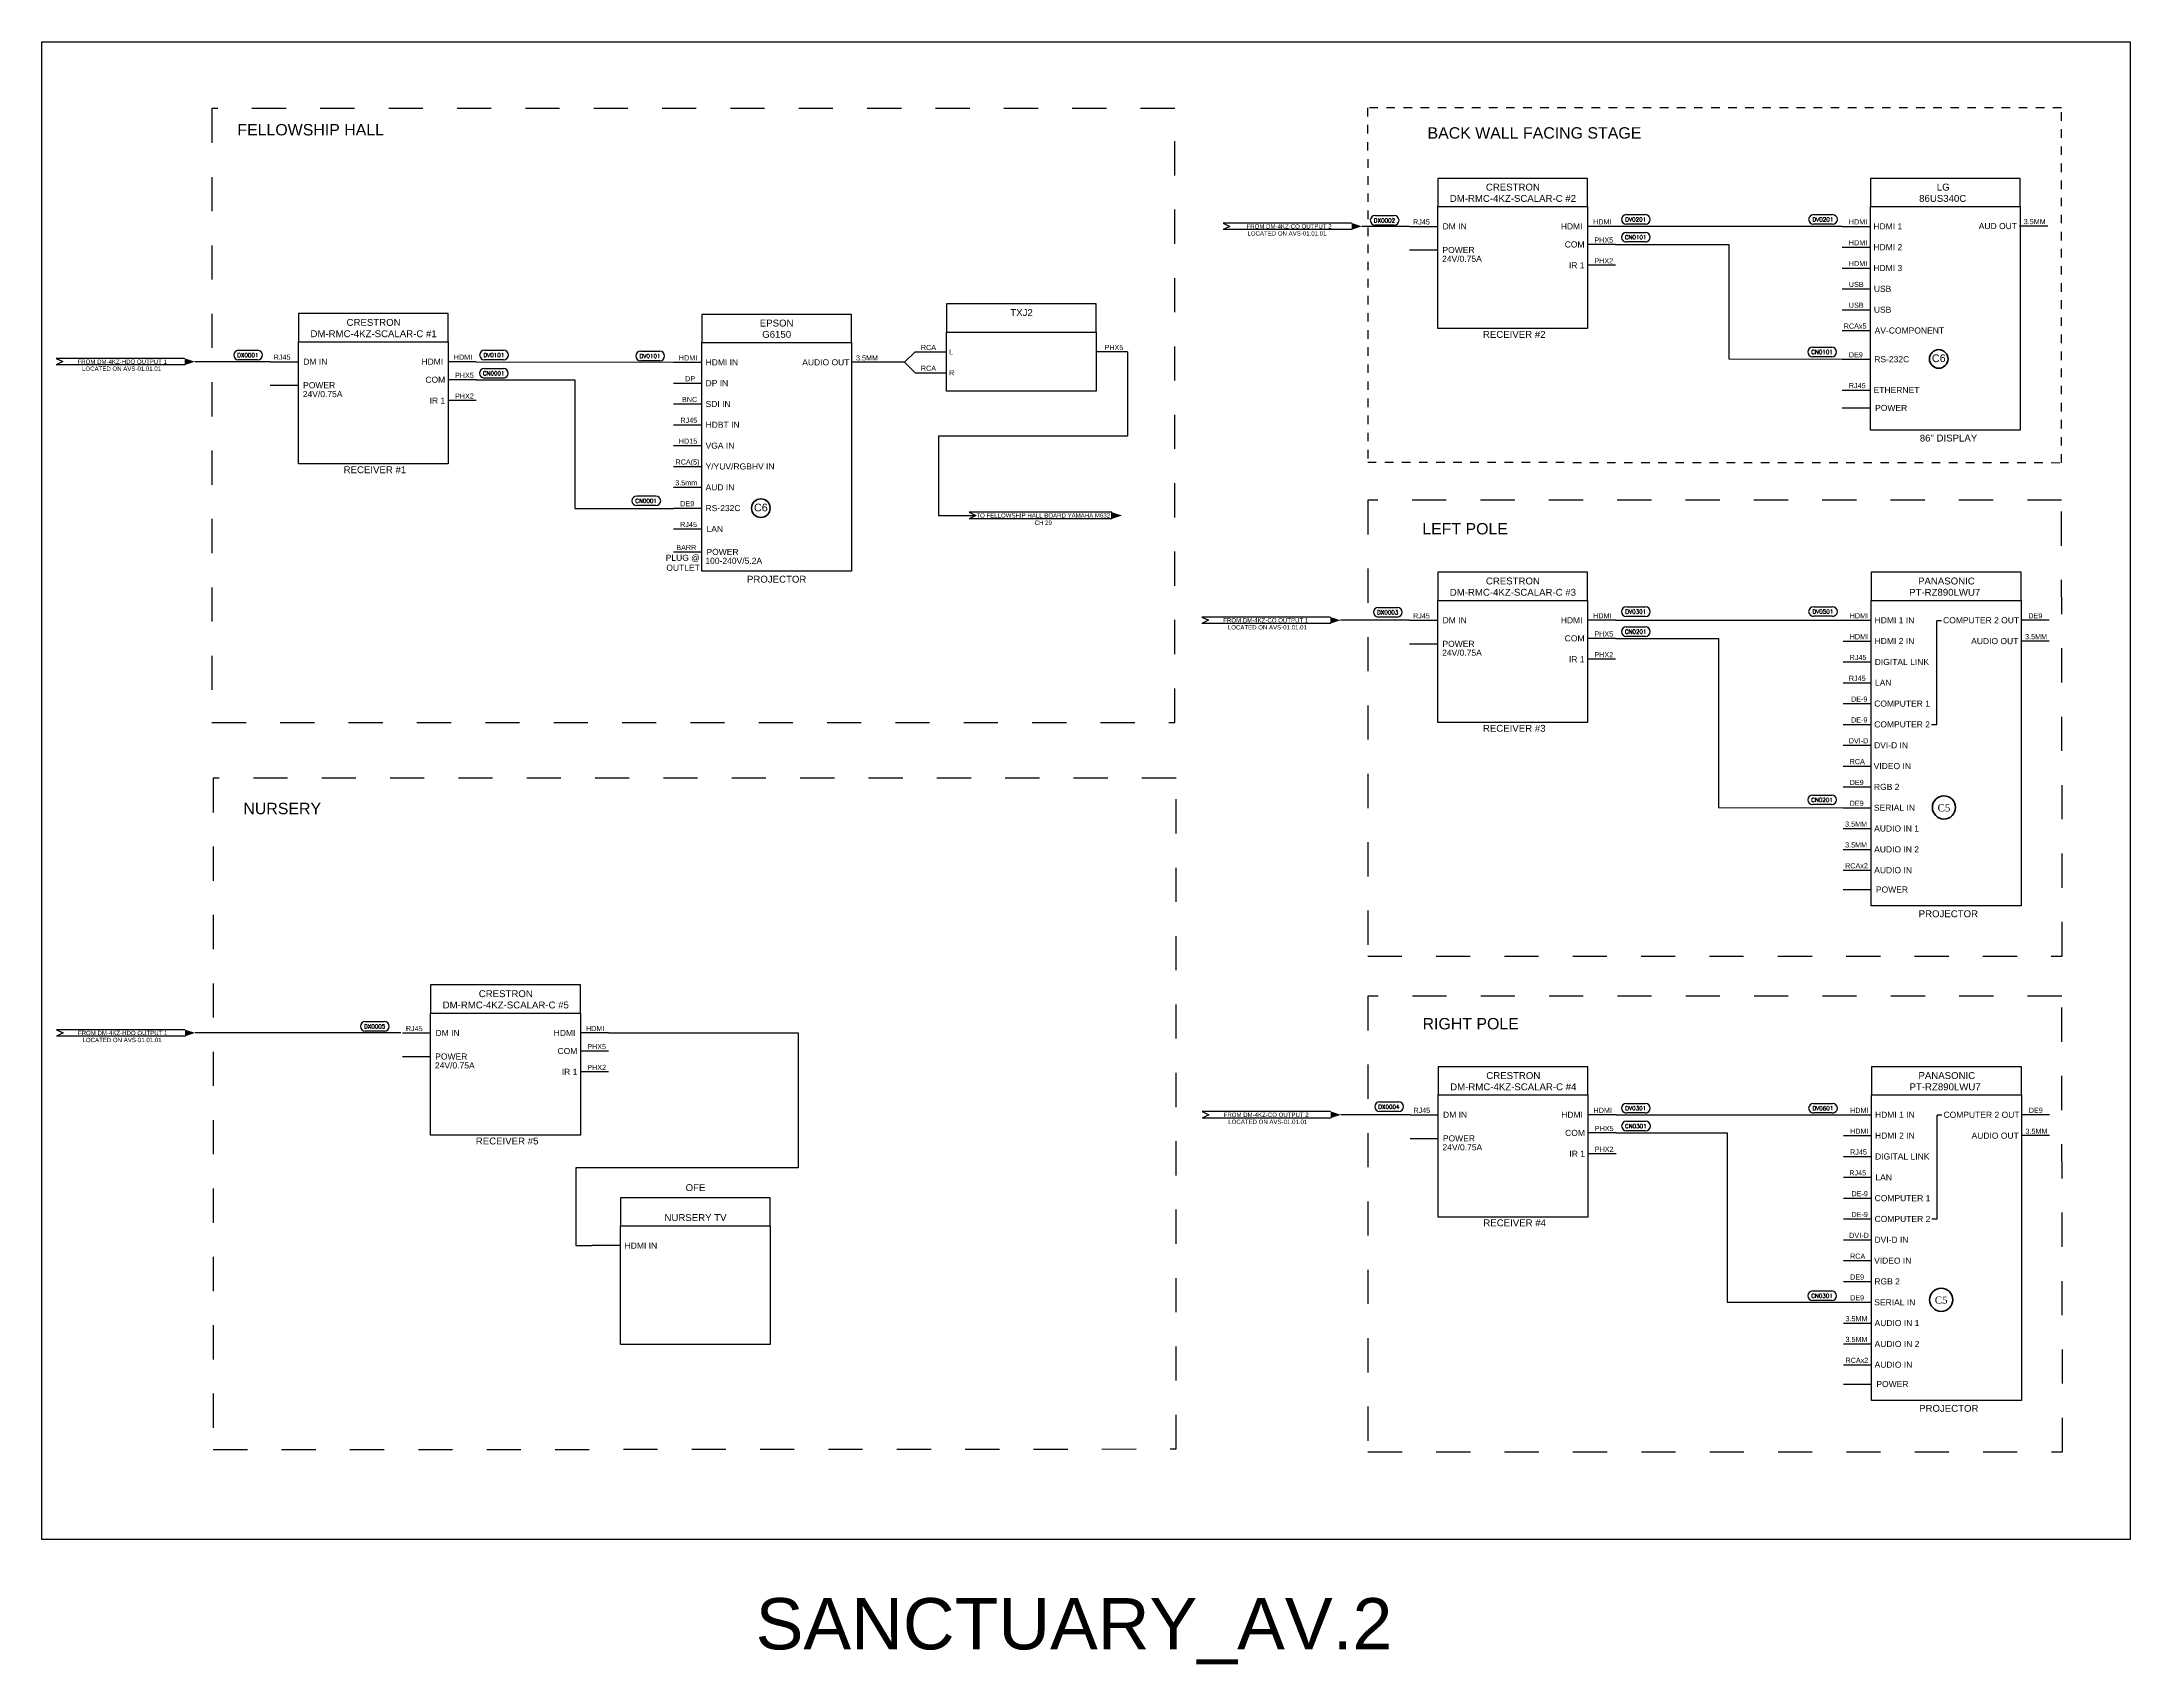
# Model space of a CAD drawing. Header units: inches. Extents: x 76.6 to 171, y -0.9 to 22.9.
# Drawn here: x 140.4 to 170.95, y -0.81 to 22.92 of the extents above; entities that cross this region are included whole.
import ezdxf
from ezdxf.enums import TextEntityAlignment as Align

# ---------------------------------------------------------------- set-up
doc = ezdxf.new("R2010")
doc.units = ezdxf.units.IN
doc.header["$MEASUREMENT"] = 0
doc.linetypes.add('1DASH', pattern=[1, 0.5, -0.5])
doc.linetypes.add('8DASH', pattern=[0.25, 0.125, -0.125])
for name, color, linetype in [('AV-1-DASH', 3, '1DASH'), ('AV-CABLE-AUDIO', 4, 'Continuous'), ('AV-CABLE-CNTRL', 2, 'Continuous'), ('AV-CABLE-VIDEO', 6, 'Continuous'), ('AV-CBL-AUDIO', 4, 'Continuous'), ('AV-DEVICE', 4, 'Continuous'), ('AV-NOTE', 1, 'Continuous'), ('AV-TEXT', 2, 'Continuous'), ('PDF_Text', 7, 'Continuous')]:
    doc.layers.add(name, color=color, linetype=linetype)
doc.layers.add('AV-VPRT', color=9, linetype='Continuous', plot=False)
doc.styles.add('Arial', font='arial.ttf', dxfattribs={"height": 0.125})
doc.styles.add('AVCON', font='BOOKOS.TTF')
doc.styles.add('PDF Arial', font='arial.ttf')
doc.styles.get("Standard").update_dxf_attribs({"font": 'simplex.shx'})
doc.styles.add('WL-BASE', font='arial.ttf')

# ---------------------------------------------------------------- blocks, each defined once
blk = doc.blocks.new('LG 86US340C')
for points in [[(0, -0.411), (2.192, -0.411), (2.192, 0), (0, 0)], [(0, -0.411), (2.192, -0.411), (2.192, -3.68), (0, -3.68)]]:
    blk.add_lwpolyline(points, close=True)
at = {"layer": 'AV-CABLE-AUDIO'}
blk.add_line((2.595, -0.697), (2.181, -0.697), dxfattribs=at)
at = {"layer": 'AV-CABLE-AUDIO', "color": 1}
blk.add_line((-0.411, -3.356), (0, -3.356), dxfattribs=at)
at = {"layer": 'AV-CABLE-CNTRL'}
for p, q in [((-0.411, -2.644), (0, -2.644)), ((-0.411, -3.095), (0, -3.095))]:
    blk.add_line(p, q, dxfattribs=at)
at = {"layer": 'AV-CABLE-VIDEO', "color": 6}
for p, q in [((-0.411, -0.701), (0, -0.701)), ((-0.411, -1.006), (0, -1.006)), ((-0.411, -1.311), (0, -1.311)), ((-0.411, -1.615), (0, -1.615)), ((-0.411, -1.92), (0, -1.92)), ((-0.411, -2.224), (0, -2.224))]:
    blk.add_line(p, q, dxfattribs=at)
at = {"style": 'WL-BASE'}
blk.add_text('86" DISPLAY', height=0.10083, dxfattribs=at).set_placement((1.563, -3.797), align=Align.MIDDLE_RIGHT)
at = {"attachment_point": 2, "style": 'WL-BASE'}
for s, insert, char_height in [('\\pxqc;86US340C', (1.058, -0.242), 0.10083), ('LG', (1.065, -0.077), 0.1008)]:
    blk.add_mtext_dynamic_manual_height_columns(s, width=3.03705, gutter_width=1, heights=[0], dxfattribs=dict(at, insert=insert, char_height=char_height))
at = {"layer": 'AV-CABLE-AUDIO', "style": 'WL-BASE'}
blk.add_text('3.5MM', height=0.0753, dxfattribs=at).set_placement((2.243, -0.669))
blk.add_text('AUD OUT', height=0.089, dxfattribs=at).set_placement((2.145, -0.697), align=Align.MIDDLE_RIGHT)
at = {"layer": 'AV-CABLE-AUDIO', "color": 1, "style": 'WL-BASE'}
blk.add_text('POWER', height=0.089, dxfattribs=at).set_placement((0.539, -3.356), align=Align.MIDDLE_RIGHT)
at = {"layer": 'AV-CABLE-CNTRL', "style": 'WL-BASE'}
for s, p in [('DE9', (-0.315, -2.617)), ('RJ45', (-0.315, -3.067))]:
    blk.add_text(s, height=0.0753, dxfattribs=at).set_placement(p)
for s, p in [('RS-232C', (0.568, -2.644)), ('ETHERNET', (0.717, -3.095))]:
    blk.add_text(s, height=0.089, dxfattribs=at).set_placement(p, align=Align.MIDDLE_RIGHT)
at = {"layer": 'AV-CABLE-VIDEO', "color": 6, "style": 'WL-BASE'}
for s, p in [('HDMI', (-0.315, -0.674)), ('HDMI', (-0.315, -0.979)), ('HDMI', (-0.315, -1.283)), ('USB', (-0.315, -1.588)), ('USB', (-0.315, -1.892)), ('RCAx5', (-0.39, -2.197))]:
    blk.add_text(s, height=0.0753, dxfattribs=at).set_placement(p)
for s, height, p in [('HDMI 1', 0.089, (0.465, -0.701)), ('HDMI 2', 0.089, (0.465, -1.006)), ('HDMI 3', 0.089, (0.465, -1.311)), ('USB', 0.089, (0.306, -1.615)), ('USB', 0.089, (0.306, -1.92)), ('AV-COMPONENT', 0.08905, (1.078, -2.224))]:
    blk.add_text(s, height=height, dxfattribs=at).set_placement(p, align=Align.MIDDLE_RIGHT)
blk = doc.blocks.new('WIRE_LABEL')
at = {"layer": 'AV-TEXT'}
for p, q in [((-0.137, 0.141), (0.143, 0.141)), ((0.143, 0), (-0.137, 0))]:
    blk.add_line(p, q, dxfattribs=at)
for centre, start, end in [((-0.137, 0.07), 90, 270), ((0.143, 0.07), 270, 90)]:
    blk.add_arc(centre, 0.0703, start, end, dxfattribs=at)
blk.add_attdef('NUMBER', text='', height=0.06, dxfattribs=at).set_placement((0, 0.039), align=Align.CENTER)
blk = doc.blocks.new('PANASONIC PT-RZ890L0WU7')
for p, q in [((1.028, -0.709), (0.96, -0.709)), ((0.96, -2.225), (0.96, -0.709)), ((0.883, -2.225), (0.96, -2.225))]:
    blk.add_line(p, q)
for points in [[(0, -0.411), (2.192, -0.411), (2.192, 0), (0, 0)], [(0, -0.411), (2.192, -0.411), (2.192, -4.877), (0, -4.877)]]:
    blk.add_lwpolyline(points, close=True)
at = {"layer": 'AV-CABLE-AUDIO'}
blk.add_line((2.603, -1.006), (2.192, -1.006), dxfattribs=at)
at = {"layer": 'AV-CABLE-AUDIO', "color": 2}
blk.add_line((-0.411, -1.615), (0, -1.615), dxfattribs=at)
at = {"layer": 'AV-CABLE-AUDIO', "color": 1}
blk.add_line((-0.411, -4.639), (0, -4.639), dxfattribs=at)
at = {"layer": 'AV-CABLE-CNTRL'}
for p, q in [((-0.411, -3.138), (0, -3.138)), ((-0.411, -3.443), (0, -3.443))]:
    blk.add_line(p, q, dxfattribs=at)
at = {"layer": 'AV-CABLE-CNTRL', "color": 4}
for p, q in [((-0.411, -3.747), (0, -3.747)), ((-0.411, -4.052), (0, -4.052)), ((-0.411, -4.356), (0, -4.356))]:
    blk.add_line(p, q, dxfattribs=at)
at = {"layer": 'AV-CABLE-VIDEO', "color": 6}
for p, q in [((-0.411, -0.701), (0, -0.701)), ((2.603, -0.701), (2.192, -0.701)), ((-0.411, -1.006), (0, -1.006)), ((-0.411, -1.311), (0, -1.311)), ((-0.411, -1.92), (0, -1.92)), ((-0.411, -2.224), (0, -2.224)), ((-0.411, -2.529), (0, -2.529))]:
    blk.add_line(p, q, dxfattribs=at)
at = {"layer": 'AV-CBL-AUDIO'}
blk.add_line((-0.411, -2.834), (0, -2.834), dxfattribs=at)
at = {"style": 'WL-BASE'}
blk.add_text('PROJECTOR', height=0.1008, dxfattribs=at).set_placement((1.563, -4.994), align=Align.MIDDLE_RIGHT)
at = {"attachment_point": 2, "style": 'WL-BASE'}
for s, insert, char_height in [('\\pxqr;PT-RZ890LWU7', (0.077, -0.242), 0.10083), ('PANASONIC', (1.1, -0.077), 0.1008)]:
    blk.add_mtext_dynamic_manual_height_columns(s, width=3.03705, gutter_width=1, heights=[0], dxfattribs=dict(at, insert=insert, char_height=char_height))
at = {"layer": 'AV-CABLE-AUDIO', "style": 'WL-BASE'}
blk.add_text('3.5MM', height=0.0753, dxfattribs=at).set_placement((2.251, -0.979))
blk.add_text('AUDIO OUT', height=0.089, dxfattribs=at).set_placement((2.153, -1.006), align=Align.MIDDLE_RIGHT)
at = {"layer": 'AV-CABLE-AUDIO', "color": 2, "style": 'WL-BASE'}
blk.add_text('RJ45', height=0.0753, dxfattribs=at).set_placement((-0.327, -1.588))
blk.add_text('LAN', height=0.089, dxfattribs=at).set_placement((0.297, -1.615), align=Align.MIDDLE_RIGHT)
at = {"layer": 'AV-CABLE-AUDIO', "color": 1, "style": 'WL-BASE'}
blk.add_text('POWER', height=0.089, dxfattribs=at).set_placement((0.539, -4.639), align=Align.MIDDLE_RIGHT)
at = {"layer": 'AV-CABLE-CNTRL', "style": 'WL-BASE'}
for p in [(-0.315, -3.111), (-0.315, -3.415)]:
    blk.add_text('DE9', height=0.0753, dxfattribs=at).set_placement(p)
for s, p in [('RGB 2', (0.413, -3.138)), ('SERIAL IN', (0.64, -3.443))]:
    blk.add_text(s, height=0.089, dxfattribs=at).set_placement(p, align=Align.MIDDLE_RIGHT)
at = {"layer": 'AV-CABLE-CNTRL', "color": 4, "style": 'WL-BASE'}
for s, p in [('3.5MM', (-0.382, -3.72)), ('3.5MM', (-0.382, -4.024)), ('RCAx2', (-0.382, -4.329))]:
    blk.add_text(s, height=0.0753, dxfattribs=at).set_placement(p)
for s, p in [('AUDIO IN 1', (0.699, -3.747)), ('AUDIO IN 2', (0.699, -4.052)), ('AUDIO IN', (0.596, -4.356))]:
    blk.add_text(s, height=0.089, dxfattribs=at).set_placement(p, align=Align.MIDDLE_RIGHT)
at = {"layer": 'AV-CABLE-VIDEO', "color": 6, "style": 'WL-BASE'}
for s, p in [('HDMI', (-0.315, -0.674)), ('DE9', (2.299, -0.674)), ('HDMI', (-0.315, -0.979)), ('RJ45', (-0.315, -1.283)), ('DE-9', (-0.295, -1.892)), ('DE-9', (-0.295, -2.197)), ('DVI-D', (-0.328, -2.502))]:
    blk.add_text(s, height=0.0753, dxfattribs=at).set_placement(p)
for s, height, p in [('HDMI 1 IN', 0.089, (0.63, -0.701)), ('COMPUTER 2 OUT', 0.08905, (2.164, -0.701)), ('HDMI 2 IN', 0.089, (0.63, -1.006)), ('DIGITAL LINK', 0.08905, (0.846, -1.311)), ('COMPUTER 1', 0.089, (0.859, -1.92)), ('COMPUTER 2', 0.089, (0.859, -2.224)), ('DVI-D IN', 0.089, (0.539, -2.529))]:
    blk.add_text(s, height=height, dxfattribs=at).set_placement(p, align=Align.MIDDLE_RIGHT)
at = {"layer": 'AV-CBL-AUDIO', "style": 'WL-BASE'}
blk.add_text('RCA', height=0.0753, dxfattribs=at).set_placement((-0.315, -2.806))
blk.add_text('VIDEO IN', height=0.089, dxfattribs=at).set_placement((0.582, -2.834), align=Align.MIDDLE_RIGHT)

msp = doc.modelspace()

# ---------------------------------------------------------------- linework, layer by layer
at = {"color": 1}
msp.add_line((156.054, 15.941), (156.054, 16.035), dxfattribs=at)
for points in [[(160.823, 20.507), (163.015, 20.507), (163.015, 20.918), (160.823, 20.918)], [(160.823, 20.507), (163.015, 20.507), (163.015, 18.721), (160.823, 18.721)], [(153.635, 18.671), (155.826, 18.671), (155.826, 19.082), (153.635, 19.082)], [(144.155, 18.529), (146.347, 18.529), (146.347, 18.94), (144.155, 18.94)], [(150.056, 18.519), (152.248, 18.519), (152.248, 18.93), (150.056, 18.93)], [(153.635, 18.671), (155.826, 18.671), (155.826, 17.808), (153.635, 17.808)], [(144.155, 18.529), (146.347, 18.529), (146.347, 16.743), (144.155, 16.743)], [(150.056, 18.519), (152.248, 18.519), (152.248, 15.173), (150.056, 15.173)], [(160.823, 14.747), (163.015, 14.747), (163.015, 15.158), (160.823, 15.158)], [(160.823, 14.747), (163.015, 14.747), (163.015, 12.961), (160.823, 12.961)], [(146.089, 8.712), (148.28, 8.712), (148.28, 9.123), (146.089, 9.123)], [(146.089, 8.712), (148.28, 8.712), (148.28, 6.926), (146.089, 6.926)], [(160.829, 7.515), (163.021, 7.515), (163.021, 7.926), (160.829, 7.926)], [(160.829, 7.515), (163.021, 7.515), (163.021, 5.729), (160.829, 5.729)]]:
    msp.add_lwpolyline(points, close=True)
for points in [[(148.865, 5.601), (151.056, 5.601), (151.056, 6.012), (148.865, 6.012)], [(148.865, 5.601), (151.056, 5.601), (151.056, 3.868), (148.865, 3.868)]]:
    msp.add_lwpolyline(points, close=True, dxfattribs=at)
at = {"lineweight": 40}
for centre, radius in [((168.153, 18.278), 0.136), ((150.921, 16.096), 0.136), ((168.229, 11.719), 0.169), ((168.189, 4.519), 0.169)]:
    msp.add_circle(centre, radius, dxfattribs=at)
at = {"color": 1}
msp.add_solid([(156.054, 16.037), (156.204, 15.988), (156.054, 15.938)], dxfattribs=at)
at = {"layer": 'AV-1-DASH'}
for points in [[(142.89, 21.938), (142.89, 12.961), (156.976, 12.961), (156.976, 21.938), (142.89, 21.938)], [(159.799, 16.211), (159.799, 9.546), (169.961, 9.546), (169.949, 16.211), (159.799, 16.211)], [(142.91, 12.147), (142.91, 2.329), (156.996, 2.338), (156.996, 12.147), (142.91, 12.147)], [(159.802, 8.958), (159.802, 2.294), (169.964, 2.294), (169.952, 8.958), (159.802, 8.958)]]:
    msp.add_lwpolyline(points, dxfattribs=at)
at = {"layer": 'AV-1-DASH', "linetype": '8DASH'}
msp.add_lwpolyline([(159.798, 21.949), (159.8, 16.768), (169.947, 16.761), (169.948, 21.949), (159.798, 21.949)], dxfattribs=at)
at = {"layer": 'AV-CABLE-AUDIO', "color": 1}
for p, q in [((160.412, 19.872), (160.823, 19.872)), ((143.744, 17.894), (144.155, 17.894)), ((149.645, 15.456), (150.056, 15.456)), ((160.412, 14.112), (160.823, 14.112)), ((145.678, 8.077), (146.089, 8.077)), ((160.418, 6.88), (160.829, 6.88))]:
    msp.add_line(p, q, dxfattribs=at)
at = {"layer": 'AV-CABLE-AUDIO'}
for p, q in [((153.176, 18.381), (153.023, 18.229)), ((153.176, 18.381), (153.635, 18.381)), ((156.285, 18.381), (155.826, 18.381)), ((156.285, 18.381), (156.285, 17.147)), ((152.659, 18.229), (152.248, 18.229)), ((153.023, 18.229), (152.307, 18.229)), ((153.023, 18.229), (153.176, 18.076)), ((153.176, 18.076), (153.635, 18.076)), ((156.285, 17.147), (153.518, 17.147)), ((153.518, 17.147), (153.518, 15.988)), ((149.645, 16.401), (150.056, 16.401)), ((153.518, 15.988), (154.064, 15.988))]:
    msp.add_line(p, q, dxfattribs=at)
at = {"layer": 'AV-CABLE-CNTRL'}
for p, q in [((159.564, 20.264), (157.685, 20.264)), ((157.685, 20.264), (157.782, 20.217)), ((157.782, 20.217), (157.685, 20.169)), ((159.572, 20.169), (157.685, 20.169)), ((160.412, 20.217), (160.823, 20.217)), ((163.426, 19.952), (163.015, 19.952)), ((163.426, 19.647), (163.015, 19.647)), ((142.489, 18.286), (140.61, 18.286)), ((140.61, 18.286), (140.707, 18.239)), ((140.707, 18.239), (140.61, 18.191)), ((142.497, 18.191), (140.61, 18.191)), ((143.744, 18.238), (144.155, 18.238)), ((146.758, 17.974), (146.347, 17.974)), ((146.758, 17.669), (146.347, 17.669)), ((149.645, 16.097), (150.056, 16.097)), ((149.645, 15.792), (150.056, 15.792)), ((159.25, 14.504), (157.371, 14.504)), ((157.371, 14.504), (157.468, 14.457)), ((157.468, 14.457), (157.371, 14.409)), ((159.258, 14.409), (157.371, 14.409)), ((160.412, 14.457), (160.823, 14.457)), ((163.426, 14.192), (163.015, 14.192)), ((163.426, 13.887), (163.015, 13.887)), ((142.495, 8.469), (140.617, 8.469)), ((140.617, 8.469), (140.714, 8.422)), ((140.714, 8.422), (140.617, 8.375)), ((142.504, 8.375), (140.617, 8.375)), ((145.678, 8.422), (146.089, 8.422)), ((148.691, 8.157), (148.28, 8.157)), ((148.691, 7.853), (148.28, 7.853)), ((159.256, 7.272), (157.377, 7.272)), ((157.377, 7.272), (157.474, 7.225)), ((157.474, 7.225), (157.377, 7.177)), ((159.264, 7.177), (157.377, 7.177)), ((160.418, 7.225), (160.829, 7.225)), ((163.432, 6.96), (163.021, 6.96)), ((163.432, 6.655), (163.021, 6.655))]:
    msp.add_line(p, q, dxfattribs=at)
for points in [[(160.412, 20.217), (159.714, 20.217)], [(163.426, 19.952), (165.08, 19.952), (165.08, 18.28), (166.742, 18.274)], [(143.744, 18.238), (142.638, 18.238)], [(146.758, 17.974), (148.2, 17.974), (148.2, 16.091), (149.645, 16.091)], [(160.412, 14.457), (159.399, 14.457)], [(163.426, 14.192), (164.929, 14.192), (164.929, 11.717), (166.754, 11.715)], [(145.653, 8.422), (142.645, 8.422)], [(160.418, 7.225), (159.406, 7.225)], [(163.432, 6.96), (165.057, 6.96), (165.057, 4.486), (166.76, 4.483)]]:
    msp.add_lwpolyline(points, dxfattribs=at)
for points in [[(159.564, 20.266), (159.714, 20.217), (159.564, 20.167)], [(142.489, 18.288), (142.638, 18.238), (142.489, 18.188)], [(159.25, 14.506), (159.399, 14.457), (159.25, 14.407)], [(142.495, 8.471), (142.645, 8.422), (142.495, 8.372)], [(159.256, 7.274), (159.406, 7.225), (159.256, 7.175)]]:
    msp.add_solid(points, dxfattribs=at)
at = {"layer": 'AV-CABLE-VIDEO', "color": 6}
for p, q in [((163.426, 20.217), (163.015, 20.217)), ((146.758, 18.238), (146.347, 18.238)), ((149.645, 17.924), (150.056, 17.924)), ((149.645, 17.619), (150.056, 17.619)), ((163.426, 14.457), (163.015, 14.457)), ((148.691, 8.422), (148.28, 8.422)), ((163.432, 7.225), (163.021, 7.225))]:
    msp.add_line(p, q, dxfattribs=at)
at = {"layer": 'AV-CABLE-VIDEO'}
for p, q in [((149.645, 18.229), (150.056, 18.229)), ((149.645, 17.315), (150.056, 17.315)), ((151.467, 6.449), (148.215, 6.449)), ((148.215, 6.449), (148.215, 5.311)), ((148.215, 5.311), (148.454, 5.311))]:
    msp.add_line(p, q, dxfattribs=at)
at = {"layer": 'AV-CABLE-VIDEO', "color": 116, "true_color": 0x136734}
for p, q in [((149.645, 17.01), (150.056, 17.01)), ((149.645, 16.706), (150.056, 16.706))]:
    msp.add_line(p, q, dxfattribs=at)
at = {"layer": 'AV-CABLE-VIDEO', "color": 1}
msp.add_line((148.865, 5.311), (148.454, 5.311), dxfattribs=at)
at = {"layer": 'AV-CABLE-VIDEO'}
for points in [[(166.742, 20.217), (163.426, 20.217)], [(146.758, 18.238), (149.645, 18.229)], [(163.426, 14.457), (166.754, 14.457)], [(148.691, 8.422), (151.467, 8.422)], [(151.467, 8.422), (151.467, 6.449)], [(163.432, 7.225), (166.76, 7.225)]]:
    msp.add_lwpolyline(points, dxfattribs=at)
at = {"layer": 'AV-NOTE'}
for p, q in [((156.054, 16.035), (153.967, 16.035)), ((153.967, 16.035), (154.064, 15.988)), ((154.064, 15.988), (153.967, 15.941)), ((156.054, 15.941), (153.967, 15.941)), ((156.054, 15.941), (156.054, 16.035))]:
    msp.add_line(p, q, dxfattribs=at)
at = {"layer": 'AV-VPRT'}
msp.add_lwpolyline([(140.401, 22.916), (170.954, 22.916), (170.954, 1.014), (140.401, 1.014)], close=True, dxfattribs=at)

# ---------------------------------------------------------------- block references
for name, p in [('LG 86US340C', (167.153, 20.918)), ('PANASONIC PT-RZ890L0WU7', (167.165, 15.158)), ('PANASONIC PT-RZ890L0WU7', (167.171, 7.926))]:
    msp.add_blockref(name, p)
at = {"layer": 'AV-DEVICE', "color": 1}
ref = msp.add_blockref('WIRE_LABEL', (160.044, 20.235), dxfattribs=at)
ref.add_attrib('NUMBER', 'DX0002', dxfattribs={"layer": 'AV-TEXT', "color": 1, "height": 0.06}).set_placement((160.044, 20.273), align=Align.CENTER)
at = {"layer": 'AV-DEVICE'}
for p, values in [((163.72, 20.248), {'NUMBER': 'DV0201'}), ((166.457, 20.248), {'NUMBER': 'DV0201'}), ((163.719, 19.988), {'NUMBER': 'CN0101'}), ((147.014, 18.265), {'NUMBER': 'DV0101'}), ((149.3, 18.251), {'NUMBER': 'DV0101'}), ((166.445, 18.31), {'NUMBER': 'CN0101'}), ((147.013, 17.999), {'NUMBER': 'CN0001'}), ((149.242, 16.133), {'NUMBER': 'CN0001'}), ((163.72, 14.513), {'NUMBER': 'DV0301'}), ((163.719, 14.221), {'NUMBER': 'CN0201'}), ((166.457, 14.514), {'NUMBER': 'DV0501'}), ((166.445, 11.76), {'NUMBER': 'CN0201'}), ((163.72, 7.251), {'NUMBER': 'DV0301'}), ((166.457, 7.251), {'NUMBER': 'DV0601'}), ((163.721, 6.99), {'NUMBER': 'CN0301'}), ((166.446, 4.508), {'NUMBER': 'CN0301'})]:
    msp.add_blockref('WIRE_LABEL', p, dxfattribs=at).add_auto_attribs(values)
at = {"layer": 'AV-DEVICE', "color": 1}
ref = msp.add_blockref('WIRE_LABEL', (143.416, 18.264), dxfattribs=at)
ref.add_attrib('NUMBER', 'DX0001', dxfattribs={"layer": 'AV-TEXT', "color": 1, "height": 0.06}).set_placement((143.416, 18.303), align=Align.CENTER)
ref = msp.add_blockref('WIRE_LABEL', (160.091, 14.504), dxfattribs=at)
ref.add_attrib('NUMBER', 'DX0003', dxfattribs={"layer": 'AV-TEXT', "color": 1, "height": 0.06}).set_placement((160.091, 14.543), align=Align.CENTER)
ref = msp.add_blockref('WIRE_LABEL', (145.271, 8.448), dxfattribs=at)
ref.add_attrib('NUMBER', 'DX0005', dxfattribs={"layer": 'AV-TEXT', "color": 1, "height": 0.06}).set_placement((145.271, 8.487), align=Align.CENTER)
ref = msp.add_blockref('WIRE_LABEL', (160.109, 7.274), dxfattribs=at)
ref.add_attrib('NUMBER', 'DX0004', dxfattribs={"layer": 'AV-TEXT', "color": 1, "height": 0.06}).set_placement((160.109, 7.312), align=Align.CENTER)

# ---------------------------------------------------------------- texts
at = {"style": 'WL-BASE'}
for s, height, p in [('FELLOWSHIP HALL', 0.16652, (143.262, 21.63)), ('BACK WALL FACING STAGE', 0.16652, (160.674, 21.583)), ('LEFT POLE', 0.1665, (160.597, 15.795)), ('NURSERY', 0.1665, (143.35, 11.704)), ('RIGHT POLE', 0.1665, (160.601, 8.557))]:
    msp.add_text(s, height=height, dxfattribs=at).set_placement(p, align=Align.MIDDLE_LEFT)
for s, height, style, p in [('C6', 0.1127, 'Arial', (168.153, 18.232)), ('C6', 0.1127, 'Arial', (150.921, 16.049)), ('C5', 0.1058, 'AVCON', (168.229, 11.661)), ('C5', 0.1058, 'AVCON', (168.189, 4.461))]:
    msp.add_text(s, height=height, dxfattribs=dict(style=style)).set_placement(p, align=Align.CENTER)
for s, height, p in [('PROJECTOR', 0.1008, (151.152, 15.057)), ('SANCTUARY_AV.2', 0.75, (155.502, -0.218))]:
    msp.add_text(s, height=height, dxfattribs=at).set_placement(p, align=Align.MIDDLE_CENTER)
at = {"attachment_point": 2, "style": 'WL-BASE'}
for s, insert, char_height in [('CRESTRON', (161.923, 20.841), 0.1008), ('DM-RMC-4KZ-SCALAR-C #2', (161.923, 20.676), 0.10083), ('TXJ2', (154.735, 19.006), 0.1008), ('DM-RMC-4KZ-SCALAR-C #1', (145.255, 18.697), 0.10083), ('CRESTRON', (145.255, 18.863), 0.1008), ('EPSON', (151.152, 18.853), 0.1008), ('G6150', (151.152, 18.688), 0.1008), (' RECEIVER #2', (161.923, 18.687), 0.10083), (' RECEIVER #1', (145.255, 16.708), 0.10083), ('CRESTRON', (161.923, 15.081), 0.1008), ('DM-RMC-4KZ-SCALAR-C #3', (161.923, 14.916), 0.10083), (' RECEIVER #3', (161.923, 12.927), 0.10083), ('DM-RMC-4KZ-SCALAR-C #5', (147.189, 8.881), 0.10083), ('CRESTRON', (147.189, 9.046), 0.1008), ('DM-RMC-4KZ-SCALAR-C #4', (161.929, 7.684), 0.10083), ('CRESTRON', (161.929, 7.849), 0.1008), (' RECEIVER #5', (147.189, 6.892), 0.10083), (' RECEIVER #4', (161.929, 5.695), 0.10083)]:
    msp.add_mtext_dynamic_manual_height_columns(s, width=3.03705, gutter_width=1, heights=[0], dxfattribs=dict(at, insert=insert, char_height=char_height))
at = {"color": 1, "char_height": 0.1008, "attachment_point": 2, "style": 'WL-BASE'}
for s, insert in [('OFE', (149.965, 6.21)), ('NURSERY TV', (149.965, 5.772))]:
    msp.add_mtext_dynamic_manual_height_columns(s, width=3.03705, gutter_width=1, heights=[0], dxfattribs=dict(at, insert=insert))
at = {"layer": 'AV-CABLE-AUDIO', "color": 1, "style": 'WL-BASE'}
for s, height, p in [('POWER', 0.089, (161.362, 19.872)), ('24V/0.75A', 0.089, (161.468, 19.742)), ('24V/0.75A', 0.089, (144.8, 17.764)), ('POWER', 0.089, (144.694, 17.894)), ('PLUG @', 0.089, (150.028, 15.37)), ('100-240V/5.2A', 0.08905, (150.939, 15.326)), ('POWER', 0.089, (150.595, 15.456)), ('OUTLET', 0.089, (150.028, 15.224)), ('POWER', 0.089, (161.362, 14.112)), ('24V/0.75A', 0.089, (161.468, 13.982)), ('24V/0.75A', 0.089, (146.734, 7.947)), ('POWER', 0.089, (146.627, 8.077)), ('24V/0.75A', 0.089, (161.474, 6.75)), ('POWER', 0.089, (161.368, 6.88))]:
    msp.add_text(s, height=height, dxfattribs=at).set_placement(p, align=Align.MIDDLE_RIGHT)
at = {"layer": 'AV-CABLE-AUDIO', "style": 'WL-BASE'}
for s, p in [('3.5MM', (152.313, 18.256)), ('RCA', (153.262, 18.408)), ('PHX5', (155.949, 18.408)), ('RCA', (153.262, 18.104))]:
    msp.add_text(s, height=0.0753, dxfattribs=at).set_placement(p)
for s, height, p in [('L', 0.0753, (153.676, 18.381)), ('R', 0.0753, (153.676, 18.076)), ('AUD IN', 0.089, (150.112, 16.401))]:
    msp.add_text(s, height=height, dxfattribs=at).set_placement(p, align=Align.MIDDLE_LEFT)
msp.add_text('AUDIO OUT', height=0.089, dxfattribs=at).set_placement((152.217, 18.229), align=Align.MIDDLE_RIGHT)
msp.add_text('3.5mm', height=0.0753, dxfattribs=at).set_placement((149.99, 16.429), align=Align.RIGHT)
at = {"layer": 'AV-CABLE-CNTRL', "style": 'WL-BASE'}
for s, p in [('RJ45', (160.462, 20.244)), ('PHX5', (163.115, 19.979)), ('PHX2', (163.115, 19.675)), ('RJ45', (143.794, 18.266)), ('PHX5', (146.447, 18.001)), ('PHX2', (146.447, 17.697)), ('DE9', (149.741, 16.124)), ('RJ45', (149.741, 15.819)), ('RJ45', (160.462, 14.484)), ('PHX5', (163.115, 14.219)), ('PHX2', (163.115, 13.915)), ('RJ45', (145.728, 8.449)), ('PHX5', (148.381, 8.185)), ('PHX2', (148.381, 7.88)), ('RJ45', (160.468, 7.252)), ('PHX5', (163.121, 6.987)), ('PHX2', (163.121, 6.683))]:
    msp.add_text(s, height=0.0753, dxfattribs=at).set_placement(p)
for s, p in [('DM IN', (161.247, 20.217)), ('COM', (162.971, 19.952)), ('IR 1', (162.971, 19.647)), ('DM IN', (144.579, 18.238)), ('COM', (146.303, 17.974)), ('IR 1', (146.303, 17.669)), ('DM IN', (161.247, 14.457)), ('COM', (162.971, 14.192)), ('IR 1', (162.971, 13.887)), ('DM IN', (146.513, 8.422)), ('COM', (148.236, 8.157)), ('IR 1', (148.236, 7.853)), ('DM IN', (161.253, 7.225)), ('COM', (162.977, 6.96)), ('IR 1', (162.977, 6.655))]:
    msp.add_text(s, height=0.089, dxfattribs=at).set_placement(p, align=Align.MIDDLE_RIGHT)
for s, p in [('RS-232C', (150.112, 16.097)), ('LAN', (150.126, 15.792))]:
    msp.add_text(s, height=0.089, dxfattribs=at).set_placement(p, align=Align.MIDDLE_LEFT)
at = {"layer": 'AV-CABLE-CNTRL', "char_height": 0.06363, "width": 1.95327, "attachment_point": 7, "style": 'PDF Arial'}
for s, insert in [('FROM DM-4KZ-CO OUTPUT 2', (158.026, 20.184)), ('\\pxqc;LOCATED ON AVS-01.01.01', (157.641, 20.081)), ('FROM DM-4KZ-HDO OUTPUT 1', (140.924, 18.205)), ('\\pxqc;LOCATED ON AVS-01.01.01', (140.592, 18.103)), ('FROM DM-4KZ-CO OUTPUT 1', (157.685, 14.424)), ('\\pxqc;LOCATED ON AVS-01.01.01', (157.354, 14.321)), ('FROM DM-4KZ-HDO OUTPUT 1', (140.93, 8.389)), ('\\pxqc;LOCATED ON AVS-01.01.01', (140.599, 8.286)), ('FROM DM-4KZ-CO OUTPUT 2', (157.691, 7.192)), ('\\pxqc;LOCATED ON AVS-01.01.01', (157.36, 7.089))]:
    msp.add_mtext(s, dxfattribs=dict(at, insert=insert))
at = {"layer": 'AV-CABLE-VIDEO', "color": 6, "style": 'WL-BASE'}
for p in [(162.976, 20.217), (146.308, 18.238), (162.976, 14.457), (148.242, 8.422), (162.982, 7.225)]:
    msp.add_text('HDMI ', height=0.089, dxfattribs=at).set_placement(p, align=Align.MIDDLE_RIGHT)
for p in [(163.097, 20.244), (146.429, 18.266), (163.097, 14.484), (148.363, 8.449), (163.103, 7.252)]:
    msp.add_text('HDMI', height=0.0753, dxfattribs=at).set_placement(p)
at = {"layer": 'AV-CABLE-VIDEO', "style": 'WL-BASE'}
for s, p in [('HDMI', (149.99, 18.256)), ('RJ45', (149.99, 17.342))]:
    msp.add_text(s, height=0.0753, dxfattribs=at).set_placement(p, align=Align.RIGHT)
at = {"layer": 'AV-CABLE-VIDEO', "color": 6, "style": 'WL-BASE'}
for s, p in [('DP', (149.959, 17.951)), ('BNC', (149.99, 17.647))]:
    msp.add_text(s, height=0.0753, dxfattribs=at).set_placement(p, align=Align.RIGHT)
at = {"layer": 'AV-CABLE-VIDEO', "style": 'WL-BASE'}
for s, p in [('HDMI IN', (150.112, 18.229)), ('HDBT IN', (150.112, 17.315))]:
    msp.add_text(s, height=0.089, dxfattribs=at).set_placement(p, align=Align.MIDDLE_LEFT)
at = {"layer": 'AV-CABLE-VIDEO', "color": 6, "style": 'WL-BASE'}
for s, p in [('DP IN', (150.112, 17.924)), ('SDI IN', (150.112, 17.619))]:
    msp.add_text(s, height=0.089, dxfattribs=at).set_placement(p, align=Align.MIDDLE_LEFT)
at = {"layer": 'AV-CABLE-VIDEO', "color": 116, "true_color": 0x136734, "style": 'WL-BASE'}
for s, p in [('HD15', (149.99, 17.038)), ('RCA(5)', (150.023, 16.733))]:
    msp.add_text(s, height=0.0753, dxfattribs=at).set_placement(p, align=Align.RIGHT)
for s, height, p in [('VGA IN', 0.089, (150.112, 17.01)), ('Y/YUV/RGBHV IN', 0.08905, (150.112, 16.706))]:
    msp.add_text(s, height=height, dxfattribs=at).set_placement(p, align=Align.MIDDLE_LEFT)
at = {"layer": 'AV-CABLE-VIDEO', "color": 1, "style": 'WL-BASE'}
msp.add_text('HDMI IN', height=0.089, dxfattribs=at).set_placement((148.928, 5.311), align=Align.MIDDLE_LEFT)
at = {"layer": 'AV-CBL-AUDIO', "color": 1, "style": 'WL-BASE'}
msp.add_text('BARR', height=0.0753, dxfattribs=at).set_placement((149.684, 15.483))
at = {"layer": 'PDF_Text', "insert": (155.052, 16.021), "char_height": 0.06363, "width": 2.06642, "attachment_point": 2, "style": 'PDF Arial'}
msp.add_mtext('\\pxqc;TO FELLOWSHIP HALL BOARD YAMAHA M632 CH 29', dxfattribs=at)

doc.saveas('drawing.dxf')
